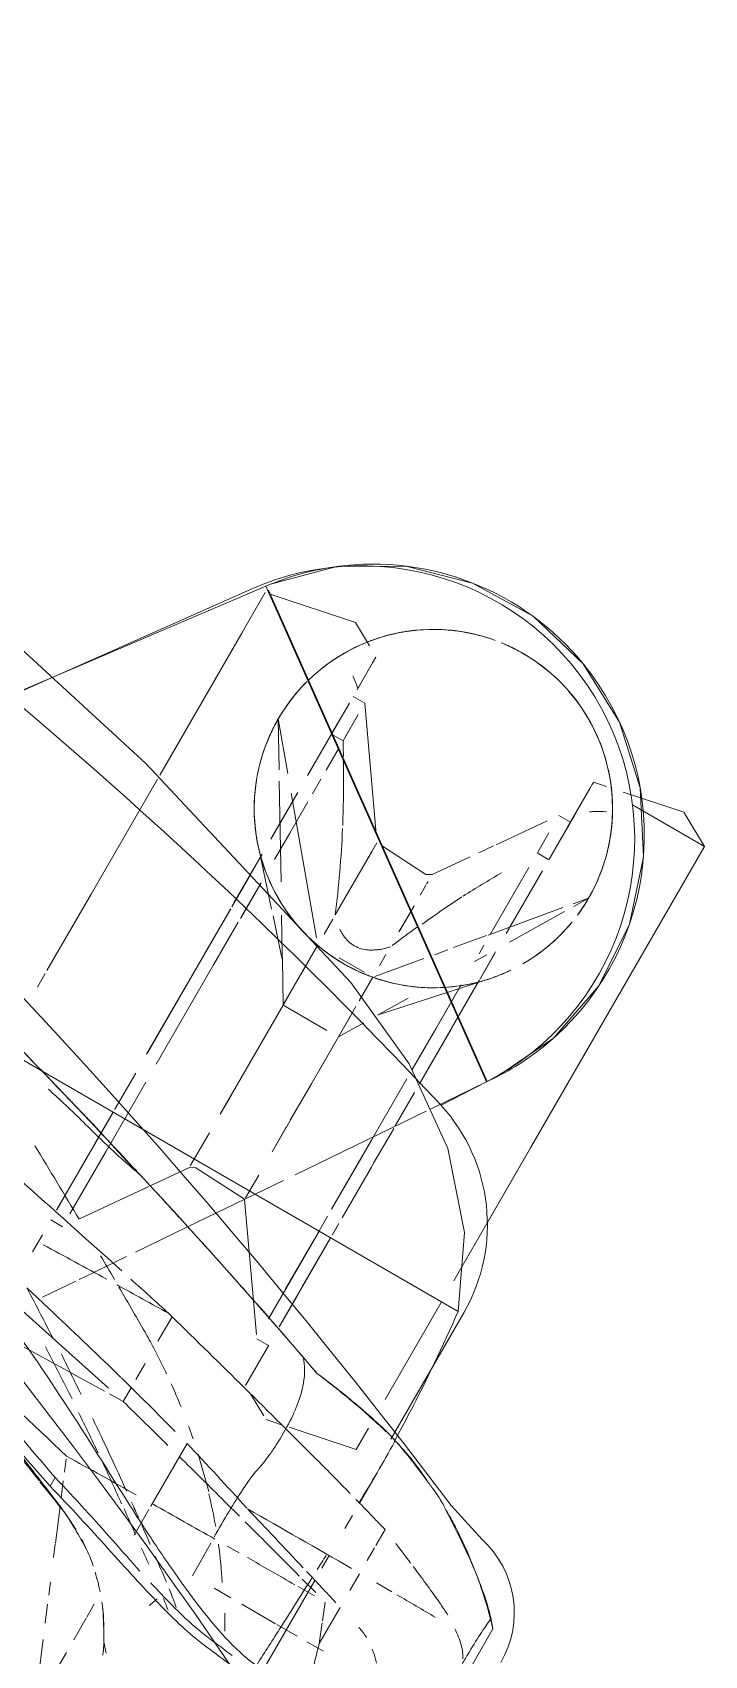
# Model space of a CAD drawing. Header units: inches. Extents: x 6664 to 8129, y 209 to 1287.
# Drawn here: x 7408.81 to 7411.29, y 642.02 to 648.01 of the extents above; entities that cross this region are included whole.
import ezdxf

# ---------------------------------------------------------------- set-up
doc = ezdxf.new("R2010")
doc.units = ezdxf.units.IN
doc.header["$MEASUREMENT"] = 0
doc.layers.add('I-FURN', color=30, linetype='Continuous', lineweight=9)

# ---------------------------------------------------------------- blocks, each defined once
blk = doc.blocks.new('Allsteel Seating Acuity Work-Conference Chair1 - Fully Adj_ Arms_ Mesh Back-V141-11th FLOOR POWER _ SIGNAL')
at = {"layer": 'I-FURN', "lineweight": 13}
for p, q in [((-9.3433, -6.764), (-9.3433, -8.0082)), ((-8.0248, -7.1465), (-8.0248, -7.037)), ((-7.9721, -7.037), (-7.9265, -7.1459)), ((-8.0248, -7.2925), (-8.0248, -7.201)), ((-7.9034, -7.201), (-7.8758, -7.2667)), ((-8.0248, -7.3527), (-8.0248, -7.297)), ((-7.8631, -7.297), (-7.844, -7.3425)), ((-8.6853, -7.4512), (-8.6853, -7.8351)), ((-7.8087, -7.4268), (-7.7893, -7.4731)), ((-7.7883, -7.4754), (-7.7546, -7.5557)), ((-7.7541, -7.557), (-7.7355, -7.6014)), ((-8.7732, -7.6243), (-8.843, -7.6243)), ((-8.7873, -7.7129), (-8.8156, -7.6413)), ((-8.8156, -7.6413), (-8.8156, -7.7955)), ((-8.6448, -7.6243), (-8.731, -7.6243)), ((-8.4953, -7.6243), (-8.64, -7.6243)), ((-8.3781, -7.6243), (-8.4488, -7.6243)), ((-8.2862, -7.6243), (-8.284, -7.762)), ((-8.0248, -7.7555), (-8.0248, -7.6468)), ((-7.7234, -7.6302), (-7.6985, -7.6895)), ((-7.666, -7.6851), (-7.666, -7.6478)), ((-8.7589, -7.7845), (-8.7843, -7.7204)), ((-8.0248, -8.0364), (-8.0248, -7.7697)), ((-7.6864, -7.7184), (-7.6671, -7.7643)), ((-8.7122, -7.7845), (-8.6428, -7.7844)), ((-8.6424, -7.8162), (-8.7106, -7.7977)), ((-8.3931, -7.7834), (-8.3423, -7.783)), ((-8.8156, -7.8667), (-8.8156, -7.9377)), ((-8.6853, -7.8873), (-8.6853, -7.9405)), ((-8.952, -7.9404), (-8.8869, -7.9406)), ((-8.2513, -7.9209), (-8.3262, -7.901)), ((-8.8156, -7.9945), (-8.8156, -8.049)), ((-8.8156, -8.0591), (-8.8156, -8.1267)), ((-8.6853, -8.0554), (-8.6853, -8.1118)), ((-7.7437, -8.0525), (-7.6857, -8.0514)), ((-7.7437, -8.0525), (-7.7437, -8.1114)), ((-7.207, -8.167), (-7.6717, -8.0682)), ((-8.3048, -8.1165), (-8.3095, -8.1549)), ((-8.2971, -8.0782), (-8.3048, -8.1165)), ((-8.6853, -8.164), (-8.6853, -8.2921)), ((-7.7436, -8.1469), (-7.7435, -8.2146)), ((-7.3706, -8.35), (-7.2937, -8.2366)), ((-7.2937, -8.2366), (-7.3706, -8.35)), ((-7.2261, -8.2379), (-7.359, -8.2069)), ((-9.1438, -8.274), (-8.9829, -8.3254)), ((-8.5764, -8.3292), (-8.3203, -8.2766)), ((-8.2918, -8.2707), (-8.2332, -8.2586)), ((-8.2191, -8.2664), (-8.1353, -8.3121)), ((-7.7434, -8.3093), (-7.7433, -8.4135)), ((-8.5764, -8.373), (-8.5764, -8.3292)), ((-8.5764, -8.3292), (-8.5764, -8.4201)), ((-8.104, -8.3292), (-8.104, -8.5012)), ((-8.104, -8.5012), (-8.104, -8.3292)), ((-7.4101, -8.4084), (-7.3784, -8.3616)), ((-7.3784, -8.3616), (-7.4101, -8.4084)), ((-7.1785, -8.4355), (-7.1785, -8.3632)), ((-8.6675, -8.4261), (-8.6675, -8.9634)), ((-7.7433, -8.4135), (-7.7342, -8.4157)), ((-7.7342, -8.4157), (-7.7251, -8.418)), ((-7.4555, -8.4754), (-7.4116, -8.4105)), ((-7.4116, -8.4105), (-7.4555, -8.4754)), ((-7.4871, -8.5219), (-7.4582, -8.4793)), ((-7.4582, -8.4793), (-7.4871, -8.5219)), ((-8.5764, -8.9549), (-8.5764, -8.5427)), ((-8.5764, -8.5427), (-8.5764, -8.9549)), ((-8.0546, -8.4991), (-8.104, -8.4991)), ((-7.9747, -8.6132), (-8.0457, -8.5117)), ((-7.6272, -8.7286), (-7.5074, -8.5519)), ((-7.5074, -8.5519), (-7.6272, -8.7286)), ((-7.2656, -8.553), (-7.4294, -8.7869)), ((-7.1785, -8.4991), (-7.2278, -8.4991)), ((-7.2278, -8.5536), (-7.2278, -8.8202)), ((-7.2278, -8.8202), (-7.2278, -8.5536)), ((-7.1785, -8.8475), (-7.1785, -8.5404)), ((-7.1785, -8.5405), (-7.1785, -8.6582)), ((-7.1785, -8.5536), (-7.1785, -8.5536)), ((-7.1785, -8.5536), (-7.1785, -8.6482)), ((-7.1785, -8.6482), (-7.1785, -8.5536)), ((-8.104, -8.5793), (-8.104, -8.7052)), ((-8.104, -8.9549), (-8.104, -8.5793)), ((-8.104, -8.5818), (-8.104, -8.6921)), ((-8.104, -8.6921), (-8.104, -8.5818)), ((-8.0546, -8.5848), (-8.0546, -8.7078)), ((-8.0546, -8.9579), (-8.0546, -8.5848)), ((-7.7587, -8.9217), (-7.973, -8.6156)), ((-8.0546, -8.7118), (-8.0546, -8.9579)), ((-7.8479, -9.0541), (-7.6272, -8.7286)), ((-7.6272, -8.7286), (-7.8479, -9.0541)), ((-7.1785, -8.8384), (-7.1785, -8.6921)), ((-7.1785, -8.7118), (-7.1785, -8.8384)), ((-7.1785, -8.7254), (-7.1785, -8.8475)), ((-8.104, -8.7374), (-8.104, -8.9579)), ((-8.104, -8.9579), (-8.104, -8.7374)), ((-8.104, -8.7511), (-8.104, -8.9549)), ((-7.4325, -8.7913), (-7.5237, -8.9217)), ((-7.2278, -8.8202), (-7.2278, -8.9579)), ((-7.2278, -8.9579), (-7.2278, -8.8202)), ((-7.1785, -8.8384), (-7.1785, -8.9579)), ((-7.1785, -8.9579), (-7.1785, -8.8384)), ((-7.1785, -8.8475), (-7.1785, -8.9549)), ((-7.1785, -8.9549), (-7.1785, -8.8475)), ((-6.8696, -8.958), (-8.6471, -8.958)), ((-8.104, -8.9694), (-8.104, -9.0157)), ((-8.104, -9.0157), (-8.104, -8.9694)), ((-8.104, -8.971), (-8.104, -9.019)), ((-8.104, -9.019), (-8.104, -8.971)), ((-8.0546, -8.9582), (-8.0546, -9.0211)), ((-8.0546, -9.0211), (-8.0546, -8.9582)), ((-7.7587, -9.0255), (-7.7587, -8.9285)), ((-7.5237, -9.0689), (-7.5237, -8.9285)), ((-7.2278, -8.9582), (-7.2278, -9.1137)), ((-7.2278, -9.1137), (-7.2278, -8.9582)), ((-7.1785, -8.9694), (-7.1785, -9.1193)), ((-7.1785, -9.1193), (-7.1785, -8.9694)), ((-7.1785, -8.971), (-7.1785, -9.1246)), ((-7.1785, -9.1246), (-7.1785, -8.971)), ((-3.6238, -8.958), (-6.8696, -8.958)), ((-8.5764, -9.0969), (-8.5764, -9.047)), ((-8.5764, -9.047), (-8.5764, -9.0969)), ((-8.104, -9.0431), (-8.104, -9.2583)), ((-8.104, -9.2583), (-8.104, -9.0431)), ((-8.104, -9.0471), (-8.104, -9.2638)), ((-8.104, -9.424), (-8.104, -9.0471)), ((-8.0546, -9.0511), (-8.0546, -9.2687)), ((-8.0546, -9.3442), (-8.0546, -9.0511)), ((-8.5764, -9.6129), (-8.5764, -9.0969)), ((-8.5764, -9.0969), (-8.5764, -9.6129)), ((-8.1755, -9.5375), (-7.8747, -9.0937)), ((-7.8747, -9.0937), (-8.1755, -9.5375)), ((-7.7587, -9.1241), (-7.7587, -9.2288)), ((-7.7587, -9.6129), (-7.7587, -9.1241)), ((-7.5237, -9.1492), (-7.5237, -9.2288)), ((-7.5237, -9.6129), (-7.5237, -9.1492)), ((-7.2278, -9.1902), (-7.2278, -9.6129)), ((-7.2278, -9.6129), (-7.2278, -9.1902)), ((-7.1785, -9.2042), (-7.1785, -9.6129)), ((-7.1785, -9.6129), (-7.1785, -9.2042)), ((-7.1785, -9.2099), (-7.1785, -9.6129)), ((-7.1785, -9.6129), (-7.1785, -9.2099)), ((-7.7587, -9.2584), (-7.7587, -9.4142)), ((-7.5237, -9.2584), (-7.5237, -9.6129)), ((-6.706, -9.2179), (-6.706, -9.2749)), ((-6.706, -9.2749), (-6.706, -9.2179)), ((-8.5764, -10.8965), (-8.5764, -9.2955)), ((-8.104, -9.2752), (-8.104, -9.4204)), ((-8.104, -9.4204), (-8.104, -9.2752)), ((-8.104, -9.2806), (-8.104, -9.424)), ((-8.0546, -9.2877), (-8.0546, -9.3442)), ((-6.706, -9.2877), (-6.706, -9.6129)), ((-6.706, -9.6129), (-6.706, -9.2877)), ((-8.0546, -9.3442), (-8.0546, -9.606)), ((-8.0546, -9.606), (-8.0546, -9.3442)), ((-8.104, -9.4346), (-8.104, -9.5759)), ((-8.104, -9.5759), (-8.104, -9.4346)), ((-8.104, -9.438), (-8.104, -9.5767)), ((-8.104, -9.5767), (-8.104, -9.438)), ((-7.7587, -9.478), (-7.7587, -9.6129)), ((-8.3147, -9.7427), (-8.1846, -9.5509)), ((-8.1846, -9.5509), (-8.3147, -9.7427)), ((-8.5764, -10.8965), (-8.5764, -9.6129)), ((-8.5764, -9.6129), (-8.5764, -10.8965)), ((-8.3147, -9.7427), (-8.2127, -9.5842)), ((-8.104, -10.0459), (-8.104, -9.6129)), ((-8.104, -9.6129), (-8.104, -9.8462)), ((-8.104, -9.8309), (-8.104, -9.6129)), ((-8.104, -9.6129), (-8.104, -9.8452)), ((-7.8142, -9.7053), (-7.7587, -9.6129)), ((-7.7587, -9.7175), (-7.7587, -9.6129)), ((-7.7587, -9.7423), (-7.7587, -9.6129)), ((-7.7587, -9.6129), (-7.7587, -9.7245)), ((-7.7096, -9.6129), (-7.5263, -9.6129)), ((-7.5237, -9.6143), (-7.5237, -9.7175)), ((-7.5237, -9.8672), (-7.5237, -9.6143)), ((-7.5237, -9.6144), (-7.5237, -9.7245)), ((-7.5224, -9.6151), (-7.4376, -9.7563)), ((-7.2278, -9.7874), (-7.2278, -9.6129)), ((-7.2278, -9.6129), (-7.2278, -9.7948)), ((-7.1785, -9.6279), (-7.1785, -9.6129)), ((-7.1785, -9.6129), (-7.1785, -9.6289)), ((-7.1785, -9.8118), (-7.1785, -9.6129)), ((-7.1785, -9.6129), (-7.1785, -9.6289)), ((-7.1785, -9.8103), (-7.1785, -9.6279)), ((-7.1785, -9.6289), (-7.1785, -9.8233)), ((-7.1785, -9.6289), (-7.1785, -9.8241)), ((-6.706, -9.6129), (-6.706, -10.102)), ((-6.706, -10.102), (-6.706, -9.6129)), ((-8.0546, -10.0021), (-8.0546, -9.644)), ((-8.0546, -9.6453), (-8.0546, -9.8189)), ((-8.3381, -9.7773), (-8.3147, -9.7427)), ((-8.3381, -9.7773), (-8.3161, -9.7448)), ((-8.3158, -9.745), (-6.7116, -10.9104)), ((-8.3147, -9.7427), (-6.6965, -10.9183)), ((-7.5237, -9.7423), (-7.5237, -9.8138)), ((-7.5237, -9.7506), (-7.5237, -9.8247)), ((-8.1252, -10.0677), (-7.8451, -9.7567)), ((-7.8794, -9.8139), (-7.8489, -9.7632)), ((-7.8451, -9.7567), (-7.8446, -9.756)), ((-7.7587, -9.8672), (-7.7587, -9.7668)), ((-7.7587, -9.8373), (-7.7587, -9.7683)), ((-7.7587, -9.7778), (-7.7587, -9.8485)), ((-7.4378, -9.756), (-7.4248, -9.7704)), ((-7.4376, -9.7563), (-7.428, -9.7723)), ((-7.428, -9.7723), (-7.3533, -9.8967)), ((-7.4248, -9.7704), (-7.3272, -9.8788)), ((-7.2278, -9.9533), (-7.2278, -9.8106)), ((-8.104, -10.0459), (-8.104, -9.8338)), ((-8.104, -9.8483), (-8.104, -10.0518)), ((-8.104, -9.8492), (-8.104, -10.0558)), ((-8.0546, -9.8189), (-8.0546, -10.0058)), ((-7.9102, -9.8652), (-7.8794, -9.8139)), ((-7.6158, -9.8672), (-7.7212, -9.8672)), ((-7.5237, -9.8276), (-7.5237, -9.8672)), ((-7.2278, -9.8189), (-7.2278, -9.9627)), ((-7.1785, -9.9667), (-7.1785, -9.8326)), ((-7.1785, -9.9664), (-7.1785, -9.8338)), ((-7.1785, -9.8483), (-7.1785, -9.9755)), ((-7.1785, -9.8492), (-7.1785, -9.9779)), ((-7.7633, -9.8728), (-7.8872, -10.0211)), ((-7.7587, -9.9156), (-7.7587, -9.9638)), ((-7.5237, -9.9156), (-7.5237, -9.9791)), ((-7.5058, -9.8887), (-7.1582, -10.3047)), ((-7.3103, -9.8977), (-7.2735, -9.9385)), ((-7.2735, -9.9385), (-7.1572, -10.0677)), ((-7.1785, -10.0459), (-7.1785, -9.9664)), ((-7.1785, -10.0459), (-7.1785, -9.9667)), ((-7.1785, -9.9755), (-7.1785, -10.0518)), ((-7.1785, -9.9779), (-7.1785, -10.0558)), ((-7.5237, -10.2637), (-7.5237, -9.997)), ((-7.2899, -10.0022), (-7.0987, -10.3207)), ((-8.104, -10.06), (-8.104, -10.1742)), ((-8.104, -10.0642), (-8.104, -10.168)), ((-8.0807, -10.1491), (-8.0539, -10.1045)), ((-7.9136, -10.0526), (-7.9475, -10.0932)), ((-7.7587, -10.06), (-7.7587, -10.1388)), ((-7.7587, -10.1713), (-7.7587, -10.0668)), ((-7.5237, -10.06), (-7.5237, -10.1388)), ((-7.2278, -10.0616), (-7.2278, -10.1742)), ((-6.0819, -10.0936), (-6.6529, -10.8794)), ((-8.0546, -10.1375), (-8.0546, -10.1742)), ((-7.9621, -10.1107), (-8.0444, -10.2092)), ((-7.5237, -10.1578), (-7.5237, -10.2148)), ((-7.1785, -10.1197), (-7.1785, -10.1742)), ((-7.1785, -10.1255), (-7.1785, -10.3113)), ((-6.706, -10.1201), (-6.706, -10.2547)), ((-6.706, -10.7245), (-6.706, -10.1201)), ((-6.1824, -10.2331), (-6.0962, -10.1182)), ((-6.0962, -10.1182), (-6.1824, -10.2331)), ((-8.0486, -10.2143), (-8.2368, -10.4395)), ((-8.0546, -10.2195), (-8.0546, -10.5056)), ((-7.7587, -10.2538), (-7.7587, -10.2168)), ((-7.7587, -10.2203), (-7.7587, -10.2586)), ((-7.5237, -10.23), (-7.5237, -10.2686)), ((-7.2278, -10.1742), (-7.2278, -10.3071)), ((-7.1785, -10.1742), (-7.1785, -10.3189)), ((-8.2496, -10.4305), (-8.1301, -10.2314)), ((-8.104, -10.2524), (-8.104, -10.5196)), ((-8.104, -10.2622), (-8.104, -10.5097)), ((-7.7587, -10.2743), (-7.7587, -10.2637)), ((-7.5237, -10.3041), (-7.5237, -10.2637)), ((-7.5237, -10.2743), (-7.5237, -10.3041)), ((-6.706, -10.2547), (-6.706, -10.7245)), ((-6.6965, -10.9183), (-6.1824, -10.2331)), ((-6.1824, -10.2331), (-6.6965, -10.9183)), ((-7.8479, -10.4314), (-7.7587, -10.3041)), ((-7.5048, -10.3311), (-7.2278, -10.7267)), ((-7.2278, -10.341), (-7.2278, -10.4033)), ((-7.1785, -10.3914), (-7.1785, -10.6746)), ((-7.1785, -10.3943), (-7.1785, -10.5712)), ((-7.1116, -10.3605), (-6.9807, -10.5172)), ((-7.0775, -10.356), (-6.9807, -10.5172)), ((-8.3017, -10.5172), (-8.2698, -10.464)), ((-7.9019, -10.5086), (-7.868, -10.4601)), ((-7.2278, -10.4419), (-7.2278, -10.5328)), ((-8.2627, -10.4705), (-8.3017, -10.5172)), ((-8.0271, -10.6873), (-7.9079, -10.5172)), ((-8.104, -10.567), (-8.0546, -10.567)), ((-8.104, -10.5697), (-8.104, -10.62)), ((-8.0546, -10.6521), (-8.0546, -10.5701)), ((-7.2278, -10.567), (-7.1785, -10.567)), ((-7.2278, -10.6786), (-7.2278, -10.567)), ((-7.2278, -10.5825), (-7.2278, -10.6758)), ((-7.1785, -10.5682), (-7.1785, -10.6651)), ((-7.1785, -10.7005), (-7.1785, -10.5693)), ((-7.1785, -10.5825), (-7.1785, -10.6994)), ((-8.104, -10.7607), (-8.104, -10.6166)), ((-8.104, -10.635), (-8.104, -10.6924)), ((-8.104, -10.6403), (-8.104, -10.716)), ((-8.104, -10.7156), (-8.104, -10.6481)), ((-8.104, -10.7049), (-8.104, -10.8701)), ((-8.104, -10.7267), (-8.104, -10.7265)), ((-8.104, -10.7267), (-8.0546, -10.7267)), ((-8.0546, -10.7267), (-8.0546, -10.7265)), ((-7.2278, -10.7267), (-7.2278, -10.7265)), ((-7.2278, -10.7267), (-7.1785, -10.7267)), ((-7.1785, -10.7267), (-7.1785, -10.7265)), ((-7.1785, -10.7557), (-7.1785, -10.8601)), ((-7.1785, -10.8952), (-7.1785, -10.7607)), ((-6.706, -10.7245), (-6.706, -10.7491)), ((-6.706, -10.7491), (-6.706, -10.7245)), ((-6.706, -10.7491), (-6.706, -10.8965)), ((-6.706, -10.8965), (-6.706, -10.7491)), ((-8.104, -10.8893), (-8.104, -10.7918)), ((-8.104, -10.8874), (-8.104, -10.8952)), ((-7.1785, -10.8701), (-7.1785, -10.8952)), ((-8.5764, -10.8965), (-8.2698, -10.8965)), ((-8.217, -10.9197), (-8.2831, -10.9333)), ((-8.104, -10.8965), (-8.1531, -10.9066)), ((-8.104, -10.8952), (-8.104, -10.8941)), ((-6.6965, -10.9183), (-6.7073, -10.9327)), ((-6.698, -10.9203), (-6.7073, -10.9327))]:
    blk.add_line(p, q, dxfattribs=at)
at = {"layer": 'I-FURN', "lineweight": 13, "flags": 128}
for points in [[(-9.134, -8.1961), (-9.2058, -8.1392), (-9.274, -8.0782)], [(-8.6471, -8.958), (-8.5211, -9.2215), (-8.3133, -9.459), (-8.0342, -9.6584), (-7.6979, -9.8097)], [(-7.7581, -8.9217), (-7.5445, -8.933), (-7.5237, -8.9217)], [(-6.7073, -10.9327), (-6.8871, -11.1121), (-7.1064, -11.2405), (-7.3509, -11.3094), (-7.6049, -11.3146), (-7.852, -11.2556), (-8.0762, -11.1362), (-8.2632, -10.9642), (-8.4008, -10.7507), (-8.4801, -10.5094), (-8.4961, -10.2558), (-8.4478, -10.0064), (-8.3381, -9.7773)], [(-7.6979, -9.8097), (-6.6394, -10.131), (-5.5394, -10.3766)], [(-7.5434, -10.303), (-7.738, -10.2927), (-7.7587, -10.3041)], [(-8.2831, -10.9333), (-8.4472, -10.9671), (-8.5764, -10.8965)], [(-6.7293, -10.9013), (-7.0492, -10.9671), (-7.1366, -10.9193)]]:
    blk.add_lwpolyline(points, dxfattribs=at)
at = {"layer": 'I-FURN', "lineweight": 13}
for centre, radius, start, end in [((0, 10.3529), 19.7214, 241.76295, 298.23705), ((-9.0642, -7.9165), 0.3662, 180, 257.4481), ((0.0519, 13.0915), 23.2445, 247.12741, 291.75574), ((-8.0165, -8.9634), 0.651, 180, 252.45648), ((-2.86, 8.097), 18.4737, 253.15715, 270.11641), ((-7.4677, -10.2875), 1.0071, 147.24995, 324), ((-7.498, -10.3201), 1.0002, 147.13082, 161.72283), ((-7.6412, -10.5172), 0.6605, 90, 134.88115), ((-7.6412, -10.5172), 0.6605, 0, 120), ((-7.6412, -10.5172), 0.6605, 52.94505, 90), ((-7.6412, -10.5172), 0.6605, 123.43716, 145.42222), ((-7.498, -10.3201), 1.0002, 161.72283, 246.6549), ((-7.6412, -10.5172), 0.6605, 135, 137.11424), ((-7.6412, -10.5172), 0.6605, 45.11885, 50.23514), ((-7.6412, -10.5172), 0.6605, 42.88576, 45), ((-7.6412, -10.5172), 0.6605, 137.99228, 145.56337), ((-7.6412, -10.5172), 0.6605, 37.98486, 42.12864), ((-7.6412, -10.5172), 0.6605, 17.58542, 37.98486), ((-7.6412, -10.5172), 0.6605, 153.61577, 170.76955), ((-7.6412, -10.5172), 0.6605, 150, 154.78733), ((-7.6412, -10.5172), 0.6605, 154.78733, 170.07457), ((-7.6412, -10.5172), 0.6605, 360, 15.77699), ((-7.6412, -10.5172), 0.6605, 173.5389, 180), ((-7.6412, -10.5172), 0.6605, 174.21424, 180), ((-7.6412, -10.5172), 0.6605, 180, 182.61122), ((-7.6412, -10.5172), 0.6605, 180, 191.47056), ((-7.6412, -10.5172), 0.6605, 345, 360), ((-7.6412, -10.5172), 0.6605, 345.58467, 360), ((-7.6412, -10.5172), 0.6605, 182.61122, 196.16441), ((-7.6412, -10.5172), 0.6605, 195.91561, 251.00592), ((-7.6412, -10.5172), 0.6605, 196.47114, 221.40706), ((-7.6412, -10.5172), 0.6605, 302.40521, 344.46896), ((-7.6412, -10.5172), 0.6605, 301.0042, 338.29371), ((-7.6412, -10.5172), 0.6605, 208.71088, 222.33069), ((-7.6412, -10.5172), 0.6605, 320.38106, 331.28912), ((-7.498, -10.3201), 1.0002, 307.64294, 322.23495), ((-7.6412, -10.5172), 0.6605, 225, 233.62642), ((-7.6412, -10.5172), 0.6605, 225.16212, 249.57029), ((-7.6412, -10.5172), 0.6605, 310.65718, 315.74139), ((-7.6412, -10.5172), 0.6605, 234.08885, 270), ((-7.6412, -10.5172), 0.6605, 303.20323, 304.26574), ((-7.6412, -10.5172), 0.6605, 304.26574, 310.65718), ((-7.498, -10.3201), 1.0002, 249.27489, 307.64294), ((-7.6412, -10.5172), 0.6605, 279.77914, 297.13737), ((-7.6412, -10.5172), 0.6605, 281.32586, 298.44417), ((-7.6412, -10.5172), 0.6605, 285, 301.41151), ((-7.6412, -10.5172), 0.6605, 258.49049, 277.72975), ((-7.6412, -10.5172), 0.6605, 270, 276.35164), ((-7.6412, -10.5172), 0.6605, 271.50806, 276.8099), ((-7.498, -10.3201), 1.0002, 246.6549, 249.27489)]:
    blk.add_arc(centre, radius, start, end, dxfattribs=at)
for centre, major_axis, ratio, start_param, end_param in [((-8.7402, 42.6993), (52.5182, 0), 0.961262, 4.727292, 4.7329), ((-11.276, 105.8969), (-28.237, 113.7739), 0.64321, 2.819416, 2.825843), ((-10.0934, 115.7518), (-28.867, 124.8103), 0.617887, 2.799203, 2.801046), ((-8.7402, 42.6993), (52.5182, 0), 0.961262, 4.714492, 4.718337), ((-11.4127, 112.4255), (-28.5379, 120.9106), 0.625221, 2.815103, 2.818486), ((-8.7402, 42.6993), (52.5182, 0), 0.961262, 4.720958, 4.72594), ((-10.0934, 115.7518), (-28.867, 124.8103), 0.617887, 2.801248, 2.804738), ((-8.7402, 42.9129), (52.9031, 0), 0.961262, 4.704849, 4.707982), ((-8.7402, 42.9129), (52.9031, 0), 0.961262, 4.711641, 4.719992), ((-8.4397, 23.327), (-7.3217, 31.6563), 0.617887, 2.788419, 2.803284), ((-11.4127, 112.4255), (-28.5379, 120.9106), 0.625221, 2.819761, 2.822566), ((-11.4127, 112.4255), (-28.5379, 120.9106), 0.625221, 2.823281, 2.826048), ((-8.7402, 42.3725), (52.4666, 0), 0.961262, 4.732888, 4.74233), ((-9.2436, 23.4303), (-7.5098, 31.8178), 0.625221, 2.800758, 2.807754), ((-9.2436, 23.4303), (-7.5098, 31.8178), 0.625221, 2.809117, 2.817032), ((10.6148, -8.2514), (18.9283, 0), 0.248134, 3.121053, 3.129826), ((-11.4308, 112.8902), (-28.7339, 121.7409), 0.625221, 2.817031, 2.825967), ((-8.7402, 42.3667), (52.841, 0), 0.961262, 4.7316, 4.735687), ((-12.8026, 108.2313), (-28.5184, 116.5152), 0.638264, 2.839201, 2.84149), ((-8.7402, 42.3667), (52.841, 0), 0.961262, 4.736516, 4.741552), ((-12.8026, 108.2313), (-28.5184, 116.5152), 0.638264, 2.842054, 2.85287)]:
    blk.add_ellipse(centre, major_axis=major_axis, ratio=ratio, start_param=start_param, end_param=end_param, dxfattribs=at)
for points in [[(-8.1241, -7.2503), (-8.1335, -7.2399), (-8.1429, -7.2292), (-8.1525, -7.2181)], [(-8.099, -7.2951), (-8.1074, -7.2809), (-8.1158, -7.266), (-8.1241, -7.2503)], [(-8.1241, -7.2503), (-8.1147, -7.2669), (-8.1055, -7.2827), (-8.0963, -7.2977)], [(-8.0936, -7.302), (-8.0797, -7.3246), (-8.0657, -7.3466), (-8.0523, -7.3644)], [(-8.6421, -7.4008), (-8.6184, -7.4039), (-8.5624, -7.4113), (-8.4894, -7.4202), (-8.4488, -7.4249)], [(-8.0493, -7.3679), (-8.048, -7.3697), (-8.0467, -7.3714), (-8.0455, -7.3731)], [(-8.0069, -7.4181), (-8.0114, -7.4132), (-8.016, -7.4081), (-8.0207, -7.4028)], [(-7.9935, -7.432), (-7.9979, -7.4276), (-8.0023, -7.4229), (-8.0069, -7.4181)], [(-8.6552, -7.4496), (-8.6576, -7.5037), (-8.6601, -7.558), (-8.6624, -7.6143)], [(-8.4503, -7.4561), (-8.4907, -7.4513), (-8.527, -7.4469), (-8.5591, -7.4428)], [(-8.2305, -7.5053), (-8.3115, -7.4815), (-8.3844, -7.4637), (-8.4503, -7.4561)], [(-8.4488, -7.4249), (-8.3831, -7.4325), (-8.2374, -7.4673), (-7.9708, -7.5544), (-7.7717, -7.6177), (-7.666, -7.6478)], [(-8.2535, -7.4838), (-8.2595, -7.4791), (-8.2653, -7.4743), (-8.2711, -7.4695)], [(-8.2058, -7.4572), (-8.2092, -7.4666), (-8.2126, -7.4759), (-8.2158, -7.4851)], [(-8.2028, -7.4493), (-8.2038, -7.4519), (-8.2048, -7.4546), (-8.2057, -7.4572)], [(-7.9687, -7.4561), (-7.9741, -7.451), (-7.9836, -7.442), (-7.9906, -7.435), (-7.9935, -7.432)], [(-8.4577, -7.5644), (-8.4695, -7.5452), (-8.4807, -7.526), (-8.4917, -7.5067)], [(-8.2923, -7.4929), (-8.2891, -7.4958), (-8.2858, -7.4986), (-8.2826, -7.5015)], [(-8.2826, -7.5015), (-8.2767, -7.5066), (-8.2708, -7.5117), (-8.2646, -7.5167)], [(-8.2646, -7.5167), (-8.2551, -7.5245), (-8.2454, -7.5321), (-8.2355, -7.5397)], [(-8.2528, -7.4843), (-8.2531, -7.4841), (-8.2533, -7.4839), (-8.2535, -7.4838)], [(-8.2355, -7.4977), (-8.2413, -7.4933), (-8.2471, -7.4888), (-8.2528, -7.4843)], [(-8.1653, -7.5251), (-8.1876, -7.5181), (-8.2097, -7.511), (-8.2305, -7.5053)], [(-8.8156, -7.6413), (-8.8243, -7.6108), (-8.833, -7.5802), (-8.8416, -7.5497)], [(-8.2149, -7.5553), (-8.1874, -7.5763), (-8.1595, -7.5972), (-8.1314, -7.618)], [(-8.0728, -7.6187), (-8.0903, -7.6059), (-8.1077, -7.5931), (-8.1249, -7.5802)], [(-7.966, -7.5901), (-8.0144, -7.5741), (-8.0629, -7.557), (-8.1089, -7.5417)], [(-7.666, -7.6851), (-7.7719, -7.654), (-7.8716, -7.6213), (-7.966, -7.5901)], [(-7.7553, -7.5934), (-7.7834, -7.5796), (-7.8087, -7.5662), (-7.8313, -7.5535)], [(-7.625, -7.6426), (-7.6689, -7.6255), (-7.7124, -7.609), (-7.7553, -7.5934)], [(-7.7553, -7.5934), (-7.7172, -7.6099), (-7.6747, -7.6275), (-7.6285, -7.6463)], [(-8.6624, -7.6143), (-8.6654, -7.6862), (-8.6683, -7.761), (-8.6711, -7.8366)], [(-8.3108, -7.7726), (-8.3412, -7.7345), (-8.3677, -7.6959), (-8.3929, -7.6571)], [(-8.0935, -7.6464), (-8.0729, -7.6617), (-8.0521, -7.677), (-8.0311, -7.6922)], [(-7.9439, -7.712), (-7.9725, -7.6916), (-8.0005, -7.6711), (-8.0284, -7.6506)], [(-7.666, -7.6478), (-7.5305, -7.6937), (-7.2532, -7.7912), (-6.8203, -7.9432), (-6.5178, -8.0253), (-6.3633, -8.0607)], [(-7.3136, -7.7681), (-7.4197, -7.7246), (-7.5215, -7.6845), (-7.6224, -7.6451)], [(-8.0066, -7.7102), (-7.9899, -7.7225), (-7.973, -7.7347), (-7.956, -7.7469)], [(-7.2503, -7.8348), (-7.3917, -7.783), (-7.5304, -7.7325), (-7.666, -7.6851)], [(-8.9126, -7.7659), (-8.9268, -7.7616), (-8.9408, -7.7557), (-8.9546, -7.7482)], [(-7.7861, -7.823), (-7.8341, -7.7898), (-7.8808, -7.7563), (-7.927, -7.7228)], [(-7.92, -7.7728), (-7.8409, -7.8294), (-7.7597, -7.8855), (-7.678, -7.9419)], [(-8.2835, -7.7883), (-8.2829, -7.8237), (-8.2831, -7.8975), (-8.2859, -7.9636), (-8.2877, -7.9917)], [(-8.187, -7.916), (-8.2153, -7.8857), (-8.2434, -7.8553), (-8.2692, -7.8244)], [(-9.3023, -7.8573), (-9.2952, -7.8712), (-9.2745, -7.8987), (-9.2412, -7.9256), (-9.2216, -7.9387)], [(-8.6728, -7.8747), (-8.6736, -7.8948), (-8.6744, -7.9151), (-8.6751, -7.9356)], [(-7.6216, -7.9353), (-7.6676, -7.9044), (-7.7134, -7.8735), (-7.7583, -7.8424)], [(-8.0796, -8.0229), (-8.1146, -7.9904), (-8.1493, -7.9572), (-8.1822, -7.9236)], [(-9.3413, -8.0102), (-9.3447, -8.0067), (-9.3437, -8.0077), (-9.3383, -8.0134)], [(-9.3179, -8.0348), (-9.3301, -8.022), (-9.3379, -8.0138), (-9.3413, -8.0102)], [(-9.3383, -8.0134), (-9.3081, -8.0517), (-9.2168, -8.138), (-9.0639, -8.2439), (-8.9721, -8.3018)], [(-9.1741, -7.9688), (-9.1606, -7.9764), (-9.1459, -7.9837), (-9.1307, -7.991)], [(-9.131, -7.991), (-9.1265, -7.9931), (-9.1221, -7.9952), (-9.1175, -7.9973)], [(-9.1175, -7.9973), (-9.0695, -8.0189), (-9.0213, -8.0402), (-8.9729, -8.0609)], [(-8.2877, -7.9917), (-8.289, -8.0128), (-8.2921, -8.0495), (-8.2955, -8.0715), (-8.2971, -8.0782)], [(-7.5958, -7.9979), (-7.5504, -8.0284), (-7.5051, -8.0591), (-7.4595, -8.0897)], [(-7.3947, -8.084), (-7.4554, -8.0452), (-7.5159, -8.0062), (-7.5755, -7.9669)], [(-9.274, -8.0782), (-9.279, -8.0738), (-9.2913, -8.0617), (-9.3083, -8.0444), (-9.3179, -8.0348)], [(-8.9591, -8.0669), (-8.9314, -8.0787), (-8.9036, -8.0903), (-8.8758, -8.1018)], [(-7.9976, -8.095), (-8.0103, -8.0844), (-8.0227, -8.0737), (-8.0351, -8.0629)], [(-7.6945, -8.1246), (-7.7846, -8.1015), (-7.8747, -8.0773), (-7.9649, -8.0528)], [(-7.359, -8.2069), (-7.4699, -8.1809), (-7.5808, -8.1537), (-7.6918, -8.1253)], [(-7.4054, -8.1236), (-7.3477, -8.1609), (-7.2899, -8.1984), (-7.2312, -8.2353)], [(-8.6832, -8.1645), (-8.6851, -8.2501), (-8.6863, -8.3362), (-8.6841, -8.4244)], [(-7.864, -8.1981), (-7.8896, -8.1798), (-7.9144, -8.1611), (-7.9386, -8.1421)], [(-9.0393, -8.2623), (-9.0722, -8.2413), (-9.1038, -8.2193), (-9.134, -8.1961)], [(-8.3122, -8.1961), (-8.3158, -8.2685), (-8.309, -8.3932), (-8.2743, -8.4774), (-8.25, -8.5093)], [(-7.759, -8.2692), (-7.7838, -8.2533), (-7.8079, -8.2371), (-7.8314, -8.2206)], [(-7.6979, -8.3072), (-7.7179, -8.2951), (-7.7376, -8.2829), (-7.757, -8.2705)], [(-7.5191, -8.4103), (-7.5785, -8.3763), (-7.6377, -8.3422), (-7.6966, -8.308)], [(-7.4031, -8.4764), (-7.4325, -8.4597), (-7.4617, -8.443), (-7.4909, -8.4263)], [(-8.2368, -8.5257), (-8.2481, -8.5217), (-8.2717, -8.5135), (-8.2972, -8.5045), (-8.3104, -8.4998)], [(-8.3104, -8.4998), (-8.1869, -8.5446), (-7.9122, -8.6374), (-7.4392, -8.7919), (-7.0966, -8.8932), (-6.9227, -8.9444)], [(-8.25, -8.5093), (-8.2478, -8.5122), (-8.2434, -8.5178), (-8.239, -8.5231), (-8.2368, -8.5257)], [(-7.9717, -8.6166), (-8.0111, -8.6034), (-8.0947, -8.575), (-8.1879, -8.5427), (-8.2368, -8.5257)], [(-6.9905, -8.7064), (-7.0833, -8.6556), (-7.1759, -8.6046), (-7.2671, -8.5532)], [(-7.9158, -8.6354), (-7.9459, -8.6254), (-7.9648, -8.6192), (-7.9717, -8.6166)], [(-7.8827, -8.6464), (-7.8949, -8.6423), (-7.9069, -8.6383), (-7.9158, -8.6354)], [(-7.793, -8.6761), (-7.8275, -8.6647), (-7.861, -8.6536), (-7.8861, -8.6453)], [(-7.6117, -8.7348), (-7.6807, -8.7129), (-7.7388, -8.6939), (-7.793, -8.6761)], [(-7.4286, -8.7924), (-7.4941, -8.7718), (-7.5564, -8.7524), (-7.6117, -8.7348)], [(-7.3829, -8.8069), (-7.3983, -8.802), (-7.4136, -8.7972), (-7.4286, -8.7924)], [(-7.3569, -8.8149), (-7.3613, -8.8135), (-7.3699, -8.8109), (-7.3786, -8.8082), (-7.3829, -8.8069)], [(-7.3829, -8.8069), (-7.3759, -8.8082), (-7.3619, -8.8109), (-7.3477, -8.8136), (-7.3405, -8.8149)], [(-6.9227, -8.9444), (-6.4255, -9.088), (-5.4227, -9.3438), (-3.8904, -9.6349), (-2.8581, -9.7647), (-2.3389, -9.8137)], [(-7.7587, -9.8672), (-7.7908, -9.873), (-7.8568, -9.89), (-7.9557, -9.9328), (-8.0224, -9.9762), (-8.0546, -10.0021)], [(-7.6165, -9.8572), (-7.6328, -9.8566), (-7.6498, -9.8562), (-7.6662, -9.8569)], [(-7.5237, -9.8672), (-7.5522, -9.8621), (-7.5838, -9.8584), (-7.6165, -9.8572)], [(-7.2278, -10.0021), (-7.2516, -9.983), (-7.276, -9.9661), (-7.3007, -9.9513)], [(-8.0546, -10.0021), (-8.0632, -10.009), (-8.0801, -10.0233), (-8.0962, -10.0382), (-8.104, -10.0459)], [(-7.8084, -10.1099), (-7.7925, -10.0751), (-7.7771, -10.04), (-7.762, -10.0048)], [(-7.5237, -9.997), (-7.4824, -10.095), (-7.4371, -10.1915), (-7.3877, -10.2865)], [(-7.1785, -10.0459), (-7.1863, -10.0382), (-7.2023, -10.0233), (-7.2192, -10.009), (-7.2278, -10.0021)], [(-7.8953, -10.2877), (-7.8681, -10.2353), (-7.8431, -10.1818), (-7.8186, -10.1281)], [(-7.9774, -10.438), (-7.9499, -10.39), (-7.9228, -10.342), (-7.8979, -10.2927)], [(-7.3825, -10.2965), (-7.3451, -10.3681), (-7.3045, -10.4384), (-7.2629, -10.5083)], [(-6.9807, -10.5172), (-6.9807, -10.4991), (-6.9822, -10.4618), (-6.9872, -10.4229), (-6.9906, -10.4031)], [(-8.3017, -10.5172), (-8.3017, -10.5675), (-8.296, -10.6136), (-8.2872, -10.655)], [(-7.2579, -10.5179), (-7.248, -10.5343), (-7.238, -10.5507), (-7.2278, -10.567)], [(-7.0037, -10.6901), (-6.9902, -10.6402), (-6.9807, -10.5822), (-6.9807, -10.5172)], [(-8.2747, -10.7042), (-8.2591, -10.7572), (-8.2393, -10.8002), (-8.2205, -10.8345)], [(-7.1785, -10.7607), (-7.166, -10.7725), (-7.1529, -10.7833), (-7.1392, -10.793)], [(-7.0619, -10.8345), (-7.0493, -10.8115), (-7.0362, -10.7845), (-7.0243, -10.7532)], [(-8.1997, -10.8257), (-8.1859, -10.8193), (-8.1723, -10.8126), (-8.1598, -10.8041)], [(-8.1585, -10.8033), (-8.1542, -10.8006), (-8.1501, -10.7976), (-8.146, -10.7945)]]:
    blk.add_open_spline(points, degree=3, dxfattribs=at)
for points, knots in [([(-8.1268, -7.2459), (-8.1292, -7.2416), (-8.1352, -7.23), (-8.1416, -7.2163), (-8.1455, -7.2068), (-8.146, -7.2056)], [0.01870878, 0.01870878, 0.01870878, 0.01870878, 0.05, 0.1, 0.10757029, 0.10757029, 0.10757029, 0.10757029]), ([(-8.0492, -7.3688), (-8.0573, -7.3584), (-8.0733, -7.3368), (-8.0888, -7.311), (-8.0964, -7.2979)], [0.2687193, 0.2687193, 0.2687193, 0.2687193, 0.5, 0.7258991, 0.7258991, 0.7258991, 0.7258991]), ([(-8.6468, -7.4561), (-8.5584, -7.4668), (-8.4123, -7.5147), (-8.1853, -7.6174), (-7.9422, -7.7387), (-7.6165, -7.9162), (-7.3308, -8.0541), (-7.1818, -8.1186)], [0, 0, 0, 0, 0.25, 0.375, 0.5, 0.75, 1, 1, 1, 1]), ([(-7.8328, -7.5526), (-7.863, -7.5356), (-7.9187, -7.5008), (-7.9416, -7.4814), (-7.9517, -7.4721)], [0.2159218, 0.2159218, 0.2159218, 0.2159218, 0.5, 0.8151825, 0.8151825, 0.8151825, 0.8151825]), ([(-7.9115, -7.5036), (-7.9091, -7.5055), (-7.9008, -7.5119), (-7.8852, -7.5232), (-7.8709, -7.5325), (-7.8632, -7.5371)], [0.46558, 0.46558, 0.46558, 0.46558, 0.5, 0.5833333, 0.6666667, 0.6666667, 0.6666667, 0.6666667]), ([(-7.8299, -7.5561), (-7.8245, -7.559), (-7.8015, -7.5712), (-7.7761, -7.5837), (-7.7553, -7.5934)], [0.7815455, 0.7815455, 0.7815455, 0.7815455, 0.8333333, 1, 1, 1, 1]), ([(-7.6275, -7.6468), (-7.6094, -7.6541), (-7.5506, -7.678), (-7.4858, -7.7041), (-7.4398, -7.7225)], [0.1801985, 0.1801985, 0.1801985, 0.1801985, 0.25, 0.4012192, 0.4012192, 0.4012192, 0.4012192]), ([(-8.9957, -7.7209), (-8.999, -7.7182), (-9.0123, -7.7072), (-9.0252, -7.6945), (-9.0346, -7.6842)], [-0.6, -0.6, -0.6, -0.6, -0.55, -0.4, -0.4, -0.4, -0.4]), ([(-9.3179, -8.0348), (-9.3169, -8.0255), (-9.315, -8.0045), (-9.3118, -7.9549), (-9.3098, -7.8962), (-9.3094, -7.8499), (-9.3094, -7.8344)], [0, 0, 0, 0, 0.1666667, 0.3333333, 0.6666667, 0.8333333, 0.8333333, 0.8333333, 0.8333333]), ([(-8.9754, -8.3004), (-8.9767, -8.2997), (-8.9964, -8.2885), (-9.018, -8.2761), (-9.0372, -8.2635), (-9.0392, -8.2622)], [0.74404393, 0.74404393, 0.74404393, 0.74404393, 0.75, 0.83333333, 0.84291255, 0.84291255, 0.84291255, 0.84291255]), ([(-8.9721, -8.3018), (-8.9626, -8.3096), (-8.941, -8.3227), (-8.8981, -8.3434), (-8.8589, -8.36), (-8.8129, -8.3797), (-8.7604, -8.4021), (-8.7013, -8.4245), (-8.6357, -8.444), (-8.5636, -8.4602), (-8.4593, -8.4802), (-8.3721, -8.4926), (-8.3104, -8.4998)], [0, 0, 0, 0, 0.166667, 0.25, 0.333333, 0.416667, 0.5, 0.583333, 0.666667, 0.75, 0.833333, 1, 1, 1, 1]), ([(-8.7509, -8.4072), (-8.7712, -8.3998), (-8.8096, -8.3843), (-8.8452, -8.3675), (-8.8629, -8.3588)], [0.4226285, 0.4226285, 0.4226285, 0.4226285, 0.5, 0.5780887, 0.5780887, 0.5780887, 0.5780887]), ([(-8.6751, -8.4313), (-8.6878, -8.4277), (-8.7124, -8.4205), (-8.7367, -8.4123), (-8.7493, -8.4078), (-8.7509, -8.4072)], [0.33333333, 0.33333333, 0.33333333, 0.33333333, 0.375, 0.41666667, 0.42262855, 0.42262855, 0.42262855, 0.42262855]), ([(-8.6829, -8.4252), (-8.6819, -8.4654), (-8.6759, -8.6396), (-8.6622, -8.8184), (-8.6471, -8.958)], [0.3484194, 0.3484194, 0.3484194, 0.3484194, 0.5, 1, 1, 1, 1]), ([(-8.3104, -8.4998), (-8.3809, -8.4908), (-8.4793, -8.4756), (-8.5815, -8.4546), (-8.6236, -8.4446), (-8.6381, -8.441), (-8.6392, -8.4407)], [0, 0, 0, 0, 0.1666667, 0.25, 0.2916667, 0.2951218, 0.2951218, 0.2951218, 0.2951218]), ([(-6.6186, -9.0301), (-6.6839, -9.0126), (-6.7811, -8.9849), (-6.8938, -8.9529), (-6.9577, -8.9346), (-7.005, -8.9205), (-7.0524, -8.9067), (-7.0996, -8.8932), (-7.1461, -8.8796), (-7.191, -8.8655), (-7.2343, -8.8513), (-7.2905, -8.8333), (-7.3308, -8.8214), (-7.3569, -8.8149)], [0, 0, 0, 0, 0.25, 0.375, 0.4375, 0.5, 0.5625, 0.625, 0.6875, 0.75, 0.8125, 0.875, 1, 1, 1, 1]), ([(-7.3405, -8.8149), (-7.2873, -8.8246), (-7.1779, -8.8505), (-7.0386, -8.8878), (-6.9544, -8.9065), (-6.9295, -8.9117)], [0, 0, 0, 0, 0.3333333, 0.6666667, 0.8044026, 0.8044026, 0.8044026, 0.8044026]), ([(-7.6659, -9.8572), (-7.6741, -9.8575), (-7.7067, -9.8593), (-7.7373, -9.8634), (-7.7587, -9.8672)], [0.6, 0.6, 0.6, 0.6, 0.7, 1, 1, 1, 1]), ([(-7.7587, -9.997), (-7.7526, -9.9897), (-7.743, -9.9797), (-7.729, -9.9679), (-7.7217, -9.9627), (-7.7179, -9.9601)], [0, 0, 0, 0, 0.1, 0.15, 0.2, 0.2, 0.2, 0.2]), ([(-7.7179, -9.9601), (-7.7141, -9.9576), (-7.7063, -9.9526), (-7.6899, -9.9435), (-7.6749, -9.9377), (-7.6617, -9.9352), (-7.6526, -9.934), (-7.641, -9.9334), (-7.6293, -9.934), (-7.6202, -9.9353), (-7.607, -9.9378), (-7.5921, -9.9437), (-7.5758, -9.9528), (-7.5681, -9.9577), (-7.5643, -9.9603)], [0.2, 0.2, 0.2, 0.2, 0.25, 0.3, 0.4, 0.425, 0.45, 0.5, 0.55, 0.575, 0.6, 0.7, 0.75, 0.8, 0.8, 0.8, 0.8]), ([(-8.104, -10.0459), (-8.1214, -10.063), (-8.1458, -10.0898), (-8.1714, -10.123), (-8.1818, -10.1377), (-8.1853, -10.1427), (-8.1854, -10.1429)], [0, 0, 0, 0, 0.125, 0.1875, 0.21875, 0.2199751, 0.2199751, 0.2199751, 0.2199751]), ([(-7.0875, -10.1571), (-7.0907, -10.1522), (-7.0973, -10.1423), (-7.111, -10.123), (-7.1366, -10.0898), (-7.1611, -10.063), (-7.1785, -10.0459)], [0.75, 0.75, 0.75, 0.75, 0.78125, 0.8125, 0.875, 1, 1, 1, 1]), ([(-7.0243, -10.2811), (-7.0263, -10.2759), (-7.0305, -10.2655), (-7.0393, -10.2447), (-7.0467, -10.2291), (-7.0519, -10.2189)], [0.5, 0.5, 0.5, 0.5, 0.53125, 0.5625, 0.6240694, 0.6240694, 0.6240694, 0.6240694]), ([(-8.2402, -10.2388), (-8.2419, -10.2424), (-8.2459, -10.2514), (-8.252, -10.2655), (-8.2582, -10.2811), (-8.2639, -10.2966), (-8.2709, -10.3172), (-8.2785, -10.3428), (-8.2859, -10.3725), (-8.2897, -10.3918), (-8.2914, -10.401)], [0.4155997, 0.4155997, 0.4155997, 0.4155997, 0.4375, 0.46875, 0.5, 0.53125, 0.5625, 0.625, 0.6875, 0.7457845, 0.7457845, 0.7457845, 0.7457845]), ([(-8.2974, -10.4419), (-8.2982, -10.4484), (-8.3007, -10.4742), (-8.3017, -10.4991), (-8.3017, -10.5172)], [0.8326312, 0.8326312, 0.8326312, 0.8326312, 0.875, 1, 1, 1, 1])]:
    blk.add_open_spline(points, degree=3, knots=knots, dxfattribs=at)

msp = doc.modelspace()

# ---------------------------------------------------------------- block references
at = {"layer": 'I-FURN', "rotation": 149.9998874387214}
msp.add_blockref('Allsteel Seating Acuity Work-Conference Chair1 - Fully Adj_ Arms_ Mesh Back-V141-11th FLOOR POWER _ SIGNAL', (7398.4169, 639.8585), dxfattribs=at)

doc.saveas('drawing.dxf')
